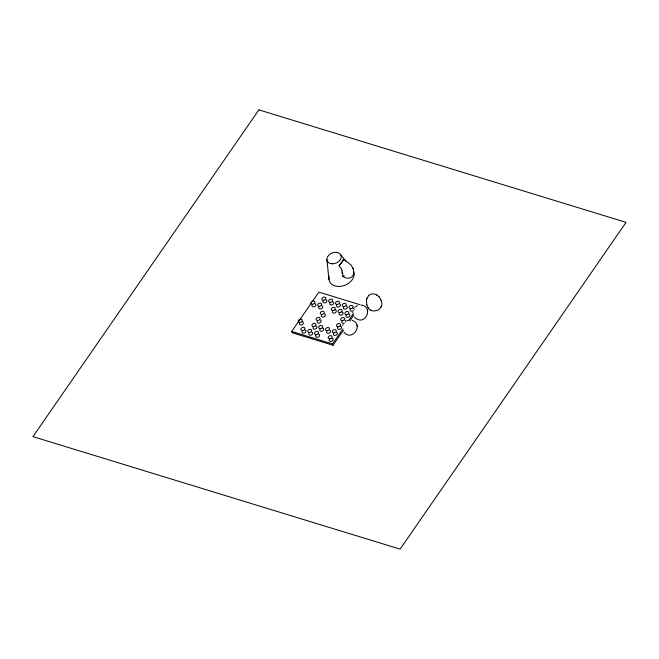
<?xml version="1.0" encoding="UTF-8"?>
<svg xmlns="http://www.w3.org/2000/svg" width="659" height="659" viewBox="0 0 659 659"><rect width="100%" height="100%" fill="white"/><g stroke="black" fill="none" stroke-linecap="round" stroke-linejoin="round"><path stroke-width="0.99" d="M343.965 332.054C351.922 342.235 364.295 324.261 352.112 320.398M354.591 317.136C364.584 327.63 374.806 306.575 360.778 304.936M342.672 325.538L343.001 324.582M368.653 295.504L366.379 299.779L366.874 305.01M366.824 304.878C369.402 315.966 385.894 310.356 380.943 300.109M366.635 298.741L366.808 298.263M381.001 306.855L381.174 306.369M343.446 330.184L333.034 345.25L292.234 332.746L291.698 331.444L311.377 302.983M312.531 301.311L318.898 292.11L359.69 304.606M333.034 345.25L332.498 343.94L342.911 328.874M348.702 320.513L353.331 313.816M349.814 320.982L353.858 315.117M354.839 307.325L357.293 305.562M368.727 295.438C373.002 291.608 379.609 295.306 380.984 300.232M346.832 320.694L347.853 320.323M291.698 331.444L332.498 343.94M376.495 294.787L376.956 295.051M370.852 310.059L371.314 310.331M344.723 259.984L351.321 265.355L353.792 270.297M379.082 296.904L379.452 297.374M368.356 307.745L368.727 308.206M340.448 254.341L345.975 261.318M343.215 259.646L343.677 260.429M353.125 268.139L353.463 269.012M367.401 310.076L367.656 311.081M356.947 325.208L357.194 326.205M341.947 270.874L342.087 272.282M326.897 259.794L328.956 279.408M342.202 273.658L342.087 272.356M352.911 313.149L352.87 312.259M353.57 271.277A13.065 9.539 -22.2 0 1 342.227 286.088A13.065 9.539 -22.2 0 1 329.146 276.607M343.273 259.572A7.323 0.75 -52.3 0 1 339.047 265.692L340.629 267.711A11.252 8.855 -45.1 0 1 342.054 270.833M343.084 276.121A14.844 11.343 -47 0 1 342.738 273.51M344.435 275.866A9.457 8.336 17.6 0 1 342.804 276.343M353.57 271.384A6.532 5.758 17.6 0 1 350.53 277.661A6.532 5.758 17.6 0 1 342.779 276.269M343.347 259.522A4.135 0.42 -52.3 0 1 342.713 261.277A4.135 0.42 -52.3 0 1 339.163 265.577M352.903 308.05A2.068 1.507 -22.2 0 1 354.105 309.351M353.545 310.447A2.068 1.507 -22.2 0 1 351.008 311.114A2.068 1.507 -22.2 0 1 350.275 309.318M346.354 306.023A2.068 1.507 -22.2 0 1 346.988 308.091A2.068 1.507 -22.2 0 1 344.187 309.022A2.068 1.507 -22.2 0 1 343.693 306.905M339.673 303.98A2.068 1.507 -22.2 0 1 340.209 305.974A2.068 1.507 -22.2 0 1 337.589 306.995A2.068 1.507 -22.2 0 1 336.683 305.15M332.507 301.797A2.068 1.507 -22.2 0 1 333.561 303.634A2.068 1.507 -22.2 0 1 331.007 304.952A2.068 1.507 -22.2 0 1 329.829 303.181M325.834 299.738A2.068 1.507 -22.2 0 1 326.658 301.731A2.068 1.507 -22.2 0 1 323.907 302.81A2.068 1.507 -22.2 0 1 323.215 300.759M348.973 314.154A2.068 1.507 -22.2 0 1 349.599 316.229A2.068 1.507 -22.2 0 1 346.799 317.152A2.068 1.507 -22.2 0 1 346.304 315.043M341.65 311.987A2.068 1.507 -22.2 0 1 343.042 313.7A2.068 1.507 -22.2 0 1 340.514 315.175A2.068 1.507 -22.2 0 1 339.245 313.396M335.118 309.928A2.068 1.507 -22.2 0 1 336.181 311.765A2.068 1.507 -22.2 0 1 333.619 313.083A2.068 1.507 -22.2 0 1 332.441 311.312M321.897 305.867A2.068 1.507 -22.2 0 1 322.375 307.926A2.068 1.507 -22.2 0 1 319.64 308.832A2.068 1.507 -22.2 0 1 319.03 306.814M314.722 303.684A2.068 1.507 -22.2 0 1 315.776 305.512A2.068 1.507 -22.2 0 1 313.223 306.839A2.068 1.507 -22.2 0 1 312.045 305.068M345.019 320.299A2.068 1.507 -22.2 0 1 345.629 321.905M344.344 323.108A2.068 1.507 -22.2 0 1 342.21 322.992A2.068 1.507 -22.2 0 1 341.972 321.312M324.508 313.997A2.068 1.507 -22.2 0 1 325.068 315.958A2.068 1.507 -22.2 0 1 322.506 317.037A2.068 1.507 -22.2 0 1 321.46 315.282M340.349 326.197A2.068 1.507 -22.2 0 1 341.387 328.075A2.068 1.507 -22.2 0 1 338.767 329.343A2.068 1.507 -22.2 0 1 337.729 327.474M320.323 320.052A2.068 1.507 -22.2 0 1 320.859 322.045A2.068 1.507 -22.2 0 1 318.239 323.067A2.068 1.507 -22.2 0 1 317.325 321.221M336.419 332.309A2.068 1.507 -22.2 0 1 337.046 334.377A2.068 1.507 -22.2 0 1 334.245 335.307A2.068 1.507 -22.2 0 1 333.751 333.199M329.854 330.316A2.068 1.507 -22.2 0 1 330.25 332.293A2.068 1.507 -22.2 0 1 327.696 333.297A2.068 1.507 -22.2 0 1 326.691 331.551M322.572 328.083A2.068 1.507 -22.2 0 1 323.61 329.953A2.068 1.507 -22.2 0 1 320.982 331.23A2.068 1.507 -22.2 0 1 319.944 329.352M316.023 326.057A2.068 1.507 -22.2 0 1 316.699 328.058A2.068 1.507 -22.2 0 1 314.013 329.105A2.068 1.507 -22.2 0 1 313.206 327.161M302.168 321.831A2.068 1.507 -22.2 0 1 303.231 323.668A2.068 1.507 -22.2 0 1 300.669 324.986A2.068 1.507 -22.2 0 1 299.491 323.215M331.848 338.281A2.068 1.507 -22.2 0 1 333.075 340.06A2.068 1.507 -22.2 0 1 330.53 341.461A2.068 1.507 -22.2 0 1 329.302 339.69M318.635 334.195A2.068 1.507 -22.2 0 1 319.269 336.263A2.068 1.507 -22.2 0 1 316.468 337.194A2.068 1.507 -22.2 0 1 315.974 335.077M312.069 332.202A2.068 1.507 -22.2 0 1 312.44 334.22A2.068 1.507 -22.2 0 1 309.829 335.159A2.068 1.507 -22.2 0 1 308.964 333.322M304.787 329.97A2.068 1.507 -22.2 0 1 305.825 331.839A2.068 1.507 -22.2 0 1 303.198 333.108A2.068 1.507 -22.2 0 1 302.16 331.238M258.888 109.864L32.95 436.629L400.112 549.136L626.05 222.371L258.888 109.864M332.004 263.814A7.447 5.437 -22.2 0 0 341.065 255.527A7.447 5.437 -22.2 0 0 329.121 254.827A7.447 5.437 -22.2 0 0 332.004 263.814M350.473 308.601A2.068 1.507 -22.2 0 0 352.985 306.303A2.068 1.507 -22.2 0 0 349.674 306.106A2.068 1.507 -22.2 0 0 350.473 308.601M343.677 306.517A2.068 1.507 -22.2 0 0 346.189 304.219A2.068 1.507 -22.2 0 0 342.869 304.03A2.068 1.507 -22.2 0 0 343.677 306.517M336.873 304.433A2.068 1.507 -22.2 0 0 339.385 302.135A2.068 1.507 -22.2 0 0 336.074 301.946A2.068 1.507 -22.2 0 0 336.873 304.433M330.077 302.349A2.068 1.507 -22.2 0 0 332.589 300.051A2.068 1.507 -22.2 0 0 329.278 299.861A2.068 1.507 -22.2 0 0 330.077 302.349M323.272 300.265A2.068 1.507 -22.2 0 0 325.785 297.967A2.068 1.507 -22.2 0 0 322.473 297.777A2.068 1.507 -22.2 0 0 323.272 300.265M346.288 314.648A2.068 1.507 -22.2 0 0 348.8 312.358A2.068 1.507 -22.2 0 0 345.489 312.16A2.068 1.507 -22.2 0 0 346.288 314.648M339.492 312.572A2.068 1.507 -22.2 0 0 342.005 310.274A2.068 1.507 -22.2 0 0 338.685 310.076A2.068 1.507 -22.2 0 0 339.492 312.572M332.688 310.488A2.068 1.507 -22.2 0 0 335.2 308.19A2.068 1.507 -22.2 0 0 331.889 307.992A2.068 1.507 -22.2 0 0 332.688 310.488M319.088 306.32A2.068 1.507 -22.2 0 0 321.6 304.021A2.068 1.507 -22.2 0 0 318.289 303.824A2.068 1.507 -22.2 0 0 319.088 306.32M312.292 304.236A2.068 1.507 -22.2 0 0 314.804 301.937A2.068 1.507 -22.2 0 0 311.493 301.74A2.068 1.507 -22.2 0 0 312.292 304.236M342.103 320.702A2.068 1.507 -22.2 0 0 344.616 318.404A2.068 1.507 -22.2 0 0 341.304 318.215A2.068 1.507 -22.2 0 0 342.103 320.702M321.707 314.45A2.068 1.507 -22.2 0 0 324.22 312.152A2.068 1.507 -22.2 0 0 320.908 311.962A2.068 1.507 -22.2 0 0 321.707 314.45M337.919 326.757A2.068 1.507 -22.2 0 0 340.431 324.459A2.068 1.507 -22.2 0 0 337.12 324.261A2.068 1.507 -22.2 0 0 337.919 326.757M317.523 320.505A2.068 1.507 -22.2 0 0 320.035 318.206A2.068 1.507 -22.2 0 0 316.724 318.017A2.068 1.507 -22.2 0 0 317.523 320.505M333.734 332.803A2.068 1.507 -22.2 0 0 336.247 330.505A2.068 1.507 -22.2 0 0 332.935 330.316A2.068 1.507 -22.2 0 0 333.734 332.803M326.938 330.719A2.068 1.507 -22.2 0 0 329.451 328.421A2.068 1.507 -22.2 0 0 326.139 328.231A2.068 1.507 -22.2 0 0 326.938 330.719M320.134 328.635A2.068 1.507 -22.2 0 0 322.646 326.337A2.068 1.507 -22.2 0 0 319.335 326.147A2.068 1.507 -22.2 0 0 320.134 328.635M313.338 326.551A2.068 1.507 -22.2 0 0 315.85 324.261A2.068 1.507 -22.2 0 0 312.539 324.063A2.068 1.507 -22.2 0 0 313.338 326.551M299.738 322.391A2.068 1.507 -22.2 0 0 302.25 320.093A2.068 1.507 -22.2 0 0 298.939 319.895A2.068 1.507 -22.2 0 0 299.738 322.391M329.549 338.858A2.068 1.507 -22.2 0 0 332.062 336.56A2.068 1.507 -22.2 0 0 328.75 336.362A2.068 1.507 -22.2 0 0 329.549 338.858M315.958 334.69A2.068 1.507 -22.2 0 0 318.47 332.391A2.068 1.507 -22.2 0 0 315.15 332.202A2.068 1.507 -22.2 0 0 315.958 334.69M309.153 332.606A2.068 1.507 -22.2 0 0 311.666 330.307A2.068 1.507 -22.2 0 0 308.354 330.118A2.068 1.507 -22.2 0 0 309.153 332.606M302.357 330.521A2.068 1.507 -22.2 0 0 304.87 328.223A2.068 1.507 -22.2 0 0 301.558 328.034A2.068 1.507 -22.2 0 0 302.357 330.521"/></g></svg>
